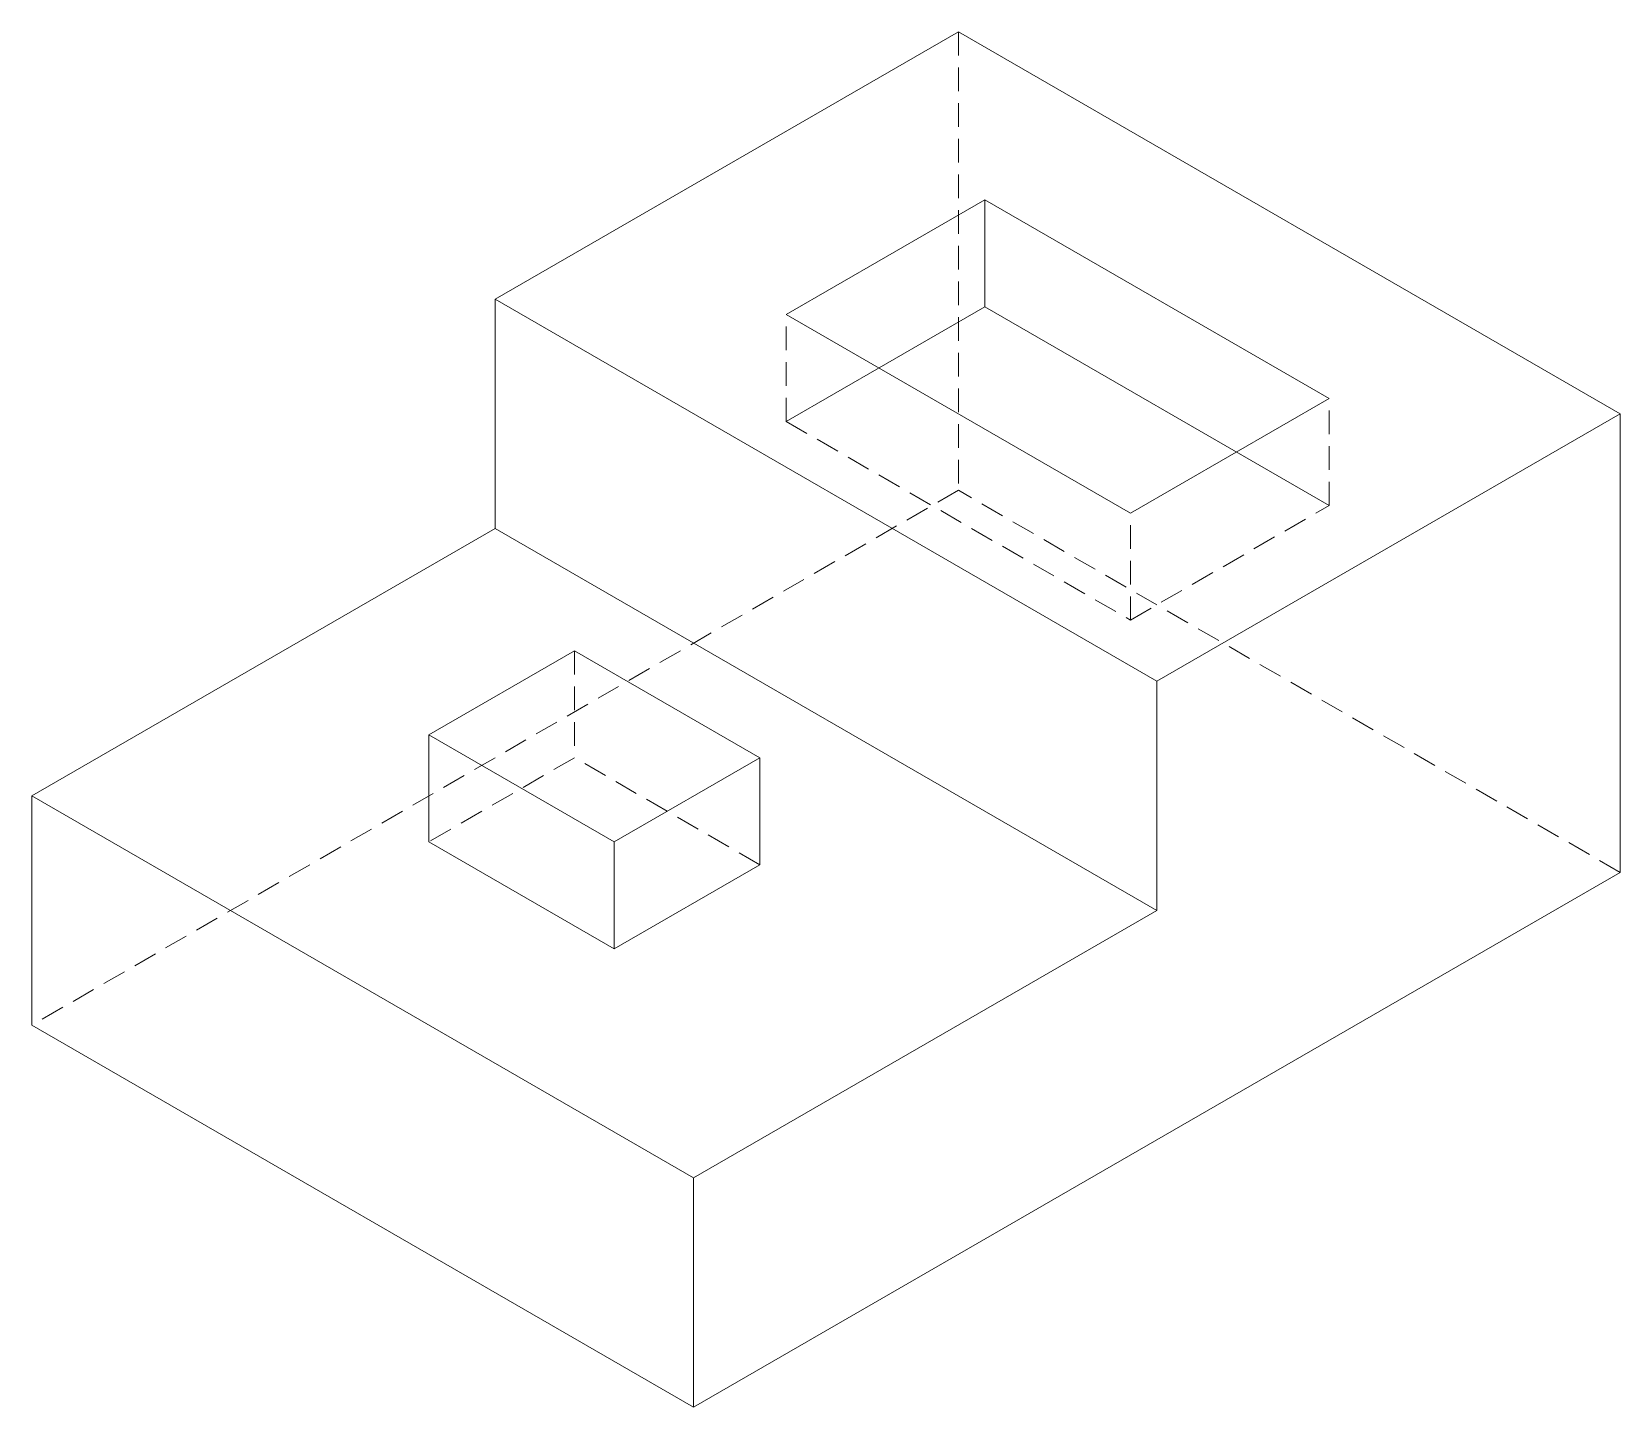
# Model space of a CAD drawing. Header units: millimetres. Extents: x -62 to 22.9, y -25.4 to 48.1.
import ezdxf

# ---------------------------------------------------------------- set-up
doc = ezdxf.new("R2010")
doc.units = ezdxf.units.MM
doc.linetypes.add('HIDDEN', pattern=[1.905, 1.27, -0.635])

msp = doc.modelspace()

# ---------------------------------------------------------------- linework, layer by layer
at = {"color": 7, "linetype": 'Continuous', "lineweight": 15}
for p, q in [((-12.484, 48.105), (-37.233, 33.818)), ((22.871, 27.695), (-12.484, 48.105)), ((-11.07, 39.124), (-21.676, 33.001)), ((7.315, 28.511), (-11.07, 39.124)), ((-11.07, 33.409), (-11.07, 39.124)), ((-37.233, 33.818), (-37.233, 21.57)), ((-37.233, 33.818), (-1.877, 13.408)), ((-11.07, 33.409), (-21.676, 27.286)), ((7.315, 22.795), (-11.07, 33.409)), ((-21.676, 33.001), (-3.292, 22.388)), ((-3.292, 22.388), (7.315, 28.511)), ((-1.877, 13.408), (22.871, 27.695)), ((22.871, 27.695), (22.871, 3.198)), ((-37.233, 21.57), (-61.981, 7.282)), ((-37.233, 21.57), (-1.877, 1.159)), ((-32.99, 15.039), (-40.768, 10.549)), ((-23.091, 9.324), (-32.99, 15.039)), ((-1.877, 13.408), (-1.877, 1.159)), ((-40.768, 10.549), (-30.869, 4.834)), ((-40.768, 10.549), (-40.768, 4.833)), ((-30.869, 4.834), (-23.091, 9.324)), ((-23.091, 9.324), (-23.091, 3.609)), ((-61.981, 7.282), (-26.626, -13.128)), ((-61.981, 7.282), (-61.981, -4.966)), ((-40.768, 4.833), (-30.869, -0.882)), ((-30.869, 4.834), (-30.869, -0.882)), ((-30.869, -0.882), (-23.091, 3.609)), ((-26.626, -25.376), (22.871, 3.198)), ((-26.626, -13.128), (-1.877, 1.159)), ((-61.981, -4.966), (-26.626, -25.376)), ((-26.626, -13.128), (-26.626, -25.376))]:
    msp.add_line(p, q, dxfattribs=at)
at = {"color": 7, "linetype": 'HIDDEN', "lineweight": 0}
for p, q in [((-12.484, 48.105), (-12.484, 23.609)), ((-21.676, 27.286), (-21.676, 33.001)), ((7.315, 22.795), (7.315, 28.511)), ((-21.676, 27.286), (-3.292, 16.672)), ((-12.484, 23.609), (-61.981, -4.966)), ((22.871, 3.198), (-12.484, 23.609)), ((-3.292, 16.672), (7.315, 22.795)), ((-3.292, 16.672), (-3.292, 22.388)), ((-32.99, 15.039), (-32.99, 9.323)), ((-32.99, 9.323), (-40.768, 4.833)), ((-23.091, 3.609), (-32.99, 9.323))]:
    msp.add_line(p, q, dxfattribs=at)

doc.saveas('drawing.dxf')
